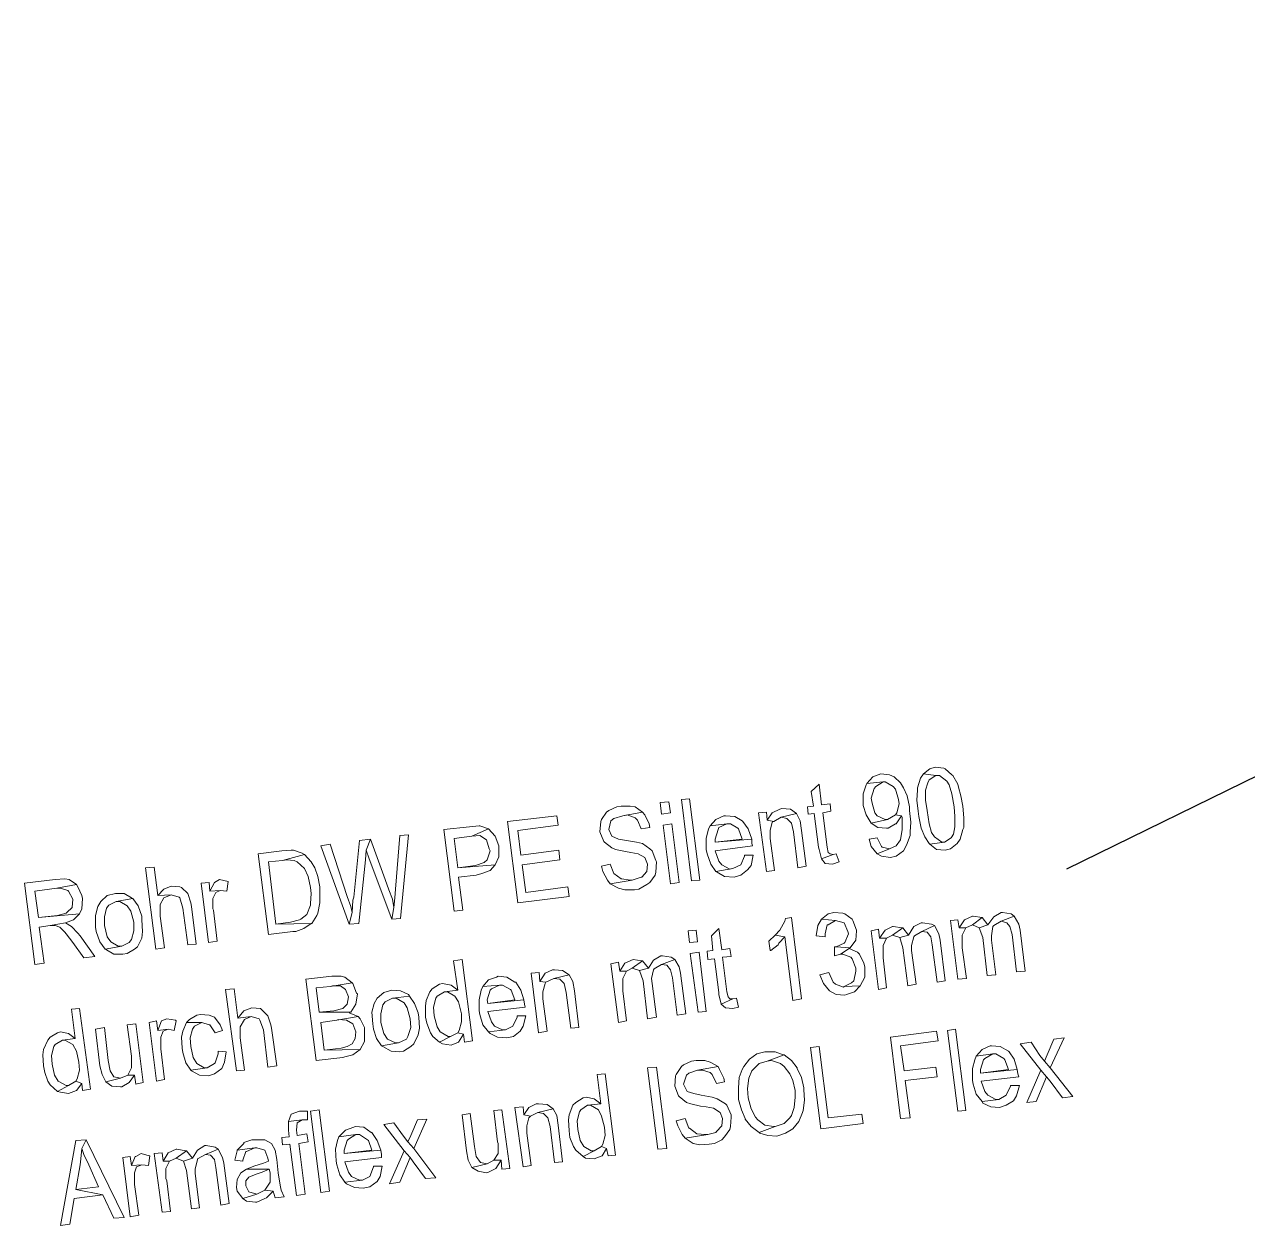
# Model space of a CAD drawing. Header units: metres. Extents: x 2713732.4 to 2713757.2, y 1226081.6 to 1226111.3.
# Drawn here: x 2713732.826 to 2713734.638, y 1226100.541 to 1226102.321 of the extents above; entities that cross this region are included whole.
import ezdxf

# ---------------------------------------------------------------- set-up
doc = ezdxf.new("R2010")
doc.units = ezdxf.units.M
doc.layers.add('einlagen_boden_erstes_og', color=7, linetype='Continuous', true_color=0x000000)

msp = doc.modelspace()

# ---------------------------------------------------------------- linework, layer by layer
at = {"layer": 'einlagen_boden_erstes_og', "color": 7, "linetype": 'Continuous', "lineweight": 25, "extrusion": (0.000477202, 0.001815, 0.999998)}
msp.add_line((2713736.9251, 1226102.3208, -0.1772), (2713734.3696, 1226101.0695, -0.1737), dxfattribs=at)
at = {"layer": 'einlagen_boden_erstes_og', "color": 7, "lineweight": 0}
for points in [[(2713734.175, 1226101.2202), (2713734.1674, 1226101.218), (2713734.1577, 1226101.2104), (2713734.1761, 1226101.2083), (2713734.1816, 1226101.2083), (2713734.1924, 1226101.1996), (2713734.1957, 1226101.1941), (2713734.2, 1226101.1811), (2713734.2033, 1226101.1616), (2713734.2044, 1226101.1474), (2713734.2044, 1226101.1322), (2713734.2022, 1226101.1214), (2713734.1989, 1226101.1159), (2713734.1892, 1226101.1094), (2713734.1674, 1226101.1062), (2713734.1772, 1226101.0986), (2713734.1902, 1226101.0975), (2713734.1978, 1226101.0996), (2713734.2076, 1226101.1072), (2713734.212, 1226101.1138), (2713734.2163, 1226101.1279), (2713734.2174, 1226101.1311), (2713734.2174, 1226101.1453), (2713734.2163, 1226101.1626), (2713734.2131, 1226101.1778), (2713734.2098, 1226101.1909), (2713734.2087, 1226101.1952), (2713734.2011, 1226101.2083), (2713734.2, 1226101.2093), (2713734.1902, 1226101.218), (2713734.1881, 1226101.2191)], [(2713734.0947, 1226101.2104), (2713734.0947, 1226101.2104), (2713734.0827, 1226101.2061), (2713734.074, 1226101.1963), (2713734.0979, 1226101.1985), (2713734.1012, 1226101.1985), (2713734.1131, 1226101.192), (2713734.1164, 1226101.1876), (2713734.1207, 1226101.1724), (2713734.1218, 1226101.1659), (2713734.1186, 1226101.1529), (2713734.1164, 1226101.1496), (2713734.1251, 1226101.1485), (2713734.1262, 1226101.1463), (2713734.1262, 1226101.1431), (2713734.1262, 1226101.1279), (2713734.124, 1226101.1127), (2713734.1175, 1226101.104), (2713734.1077, 1226101.0996), (2713734.0892, 1226101.092), (2713734.0957, 1226101.0888), (2713734.1088, 1226101.0866), (2713734.1175, 1226101.0888), (2713734.1283, 1226101.0964), (2713734.1327, 1226101.1051), (2713734.1381, 1226101.1192), (2713734.1381, 1226101.1246), (2713734.1392, 1226101.1387), (2713734.137, 1226101.1561), (2713734.137, 1226101.1616), (2713734.1338, 1226101.1778), (2713734.1283, 1226101.1898), (2713734.124, 1226101.1974), (2713734.1142, 1226101.2061), (2713734.1077, 1226101.2093)], [(2713734.1577, 1226101.2104), (2713734.1533, 1226101.2039), (2713734.149, 1226101.1898), (2713734.149, 1226101.1865), (2713734.1479, 1226101.1713), (2713734.1501, 1226101.155), (2713734.1511, 1226101.1474), (2713734.1544, 1226101.1301), (2713734.1598, 1226101.117), (2713734.1663, 1226101.1072), (2713734.1674, 1226101.1062), (2713734.1892, 1226101.1094), (2713734.1848, 1226101.1094), (2713734.174, 1226101.117), (2713734.1696, 1226101.1235), (2713734.1663, 1226101.1366), (2713734.1631, 1226101.1561), (2713734.1609, 1226101.1713), (2713734.1609, 1226101.1865), (2713734.1642, 1226101.1974), (2713734.1663, 1226101.2017), (2713734.1761, 1226101.2083)], [(2713734.0034, 1226101.1952), (2713733.9915, 1226101.1844), (2713733.9947, 1226101.1626), (2713733.986, 1226101.1616), (2713733.9871, 1226101.1507), (2713733.9958, 1226101.1518), (2713734.0023, 1226101.1018), (2713734.0034, 1226101.0986), (2713734.0067, 1226101.0844), (2713734.0241, 1226101.0909), (2713734.0197, 1226101.092), (2713734.0164, 1226101.0942), (2713734.0154, 1226101.1018), (2713734.0088, 1226101.1529), (2713734.0208, 1226101.155), (2713734.0197, 1226101.1659), (2713734.0067, 1226101.1648)], [(2713734.074, 1226101.1963), (2713734.0729, 1226101.1941), (2713734.0686, 1226101.1811), (2713734.0686, 1226101.1659), (2713734.0686, 1226101.1637), (2713734.0729, 1226101.1496), (2713734.0805, 1226101.1377), (2713734.1044, 1226101.1431), (2713734.1012, 1226101.1431), (2713734.0892, 1226101.1485), (2713734.086, 1226101.1529), (2713734.0816, 1226101.167), (2713734.0805, 1226101.1746), (2713734.0849, 1226101.1887), (2713734.0871, 1226101.192), (2713734.0979, 1226101.1985)], [(2713733.7807, 1226101.1692), (2713733.7677, 1226101.1681), (2713733.7699, 1226101.1507), (2713733.7829, 1226101.1529)], [(2713733.8144, 1226101.0518), (2713733.7992, 1226101.1724), (2713733.8111, 1226101.1735), (2713733.8264, 1226101.0529), (2713733.8144, 1226101.0518)], [(2713733.6145, 1226101.1485), (2713733.5418, 1226101.1398), (2713733.557, 1226101.0193), (2713733.633, 1226101.029), (2713733.6308, 1226101.0432), (2713733.5689, 1226101.0345), (2713733.5635, 1226101.0757), (2713733.6189, 1226101.0833), (2713733.6178, 1226101.0975), (2713733.5613, 1226101.0899), (2713733.557, 1226101.1268), (2713733.6167, 1226101.1344)], [(2713733.7101, 1226101.1626), (2713733.7036, 1226101.1616), (2713733.6917, 1226101.1561), (2713733.6884, 1226101.154), (2713733.6808, 1226101.1431), (2713733.6797, 1226101.1398), (2713733.6786, 1226101.1246), (2713733.6786, 1226101.1246), (2713733.6841, 1226101.1105), (2713733.6851, 1226101.1094), (2713733.696, 1226101.1007), (2713733.7014, 1226101.0986), (2713733.7166, 1226101.0953), (2713733.7242, 1226101.0942), (2713733.7351, 1226101.092), (2713733.7449, 1226101.0866), (2713733.7492, 1226101.0768), (2713733.7481, 1226101.066), (2713733.7405, 1226101.0573), (2713733.7395, 1226101.0573), (2713733.7264, 1226101.0529), (2713733.6938, 1226101.0475), (2713733.7058, 1226101.041), (2713733.7156, 1226101.0388), (2713733.7297, 1226101.0388), (2713733.7362, 1226101.0399), (2713733.7481, 1226101.0464), (2713733.7525, 1226101.0497), (2713733.7601, 1226101.0605), (2713733.7612, 1226101.0649), (2713733.7623, 1226101.0801), (2713733.7612, 1226101.0823), (2713733.7558, 1226101.0964), (2713733.7525, 1226101.0996), (2713733.7416, 1226101.1072), (2713733.7329, 1226101.1094), (2713733.7177, 1226101.1116), (2713733.7058, 1226101.1138), (2713733.696, 1226101.1181), (2713733.6917, 1226101.1279), (2713733.6917, 1226101.1279), (2713733.6949, 1226101.1409), (2713733.6993, 1226101.1442), (2713733.7123, 1226101.1485), (2713733.7416, 1226101.154), (2713733.7308, 1226101.1616), (2713733.7232, 1226101.1626)], [(2713733.7416, 1226101.154), (2713733.7123, 1226101.1485), (2713733.7188, 1226101.1496), (2713733.7308, 1226101.1453), (2713733.734, 1226101.142), (2713733.7395, 1226101.129), (2713733.7525, 1226101.1311), (2713733.7514, 1226101.1366), (2713733.7449, 1226101.1496)], [(2713733.8644, 1226101.1485), (2713733.8622, 1226101.1485), (2713733.8503, 1226101.1431), (2713733.8416, 1226101.1333), (2713733.8665, 1226101.1366), (2713733.872, 1226101.1366), (2713733.8828, 1226101.1301), (2713733.8839, 1226101.129), (2713733.8894, 1226101.1138), (2713733.8492, 1226101.1094), (2713733.9035, 1226101.1138), (2713733.898, 1226101.129), (2713733.8904, 1226101.1398), (2713733.8894, 1226101.1409), (2713733.8785, 1226101.1474)], [(2713733.9252, 1226101.154), (2713733.9133, 1226101.1529), (2713733.9252, 1226101.066), (2713733.9372, 1226101.0671), (2713733.9306, 1226101.1148), (2713733.9306, 1226101.1268), (2713733.9339, 1226101.1387), (2713733.9361, 1226101.1398), (2713733.9263, 1226101.142)], [(2713733.948, 1226101.1594), (2713733.9448, 1226101.1583), (2713733.9339, 1226101.1529), (2713733.9263, 1226101.142), (2713733.9361, 1226101.1398), (2713733.9469, 1226101.1463), (2713733.9697, 1226101.1518), (2713733.961, 1226101.1583)], [(2713733.9697, 1226101.1518), (2713733.9469, 1226101.1463), (2713733.9556, 1226101.1442), (2713733.9621, 1226101.1377), (2713733.9654, 1226101.1246), (2713733.9719, 1226101.0714), (2713733.9839, 1226101.0736), (2713733.9773, 1226101.1268), (2713733.9752, 1226101.1409)], [(2713734.1164, 1226101.1496), (2713734.1044, 1226101.1431), (2713734.0805, 1226101.1377), (2713734.0903, 1226101.1311), (2713734.1033, 1226101.1301), (2713734.1055, 1226101.1301), (2713734.1164, 1226101.1366), (2713734.1175, 1226101.1366), (2713734.1251, 1226101.1485)], [(2713733.4853, 1226101.1322), (2713733.4473, 1226101.1279), (2713733.4625, 1226101.0073), (2713733.4755, 1226101.0084), (2713733.469, 1226101.0573), (2713733.4951, 1226101.0605), (2713733.5037, 1226101.0627), (2713733.5157, 1226101.0671), (2713733.5233, 1226101.0757), (2713733.4679, 1226101.0714), (2713733.4625, 1226101.1148), (2713733.4885, 1226101.1181), (2713733.5135, 1226101.129), (2713733.5135, 1226101.129), (2713733.5005, 1226101.1333), (2713733.4994, 1226101.1333)], [(2713733.7851, 1226101.1366), (2713733.772, 1226101.1344), (2713733.7829, 1226101.0475), (2713733.7959, 1226101.0497)], [(2713733.8416, 1226101.1333), (2713733.8394, 1226101.129), (2713733.8361, 1226101.1148), (2713733.8361, 1226101.0986), (2713733.8372, 1226101.092), (2713733.8426, 1226101.0768), (2713733.8503, 1226101.066), (2713733.8752, 1226101.0703), (2713733.8709, 1226101.0692), (2713733.8589, 1226101.0757), (2713733.8546, 1226101.0812), (2713733.8492, 1226101.0964), (2713733.9046, 1226101.104), (2713733.9035, 1226101.1072), (2713733.9035, 1226101.1138), (2713733.8492, 1226101.1094), (2713733.8492, 1226101.1138), (2713733.8535, 1226101.1279), (2713733.8546, 1226101.1311), (2713733.8665, 1226101.1366)], [(2713733.3386, 1226101.1138), (2713733.3223, 1226101.1116), (2713733.3137, 1226101.0279), (2713733.3126, 1226101.0236), (2713733.3115, 1226101.0051), (2713733.3071, 1226100.9878), (2713733.3213, 1226100.9888), (2713733.331, 1226101.0833), (2713733.3321, 1226101.0975)], [(2713733.3386, 1226101.1138), (2713733.3321, 1226101.0975), (2713733.3365, 1226101.0844), (2713733.3701, 1226100.9954), (2713733.3734, 1226101.0127), (2713733.3712, 1226101.0247), (2713733.3658, 1226101.0388), (2713733.3604, 1226101.054)], [(2713733.3951, 1226101.1203), (2713733.3821, 1226101.1192), (2713733.3756, 1226101.0399), (2713733.3745, 1226101.0269), (2713733.3734, 1226101.0127), (2713733.3701, 1226100.9954), (2713733.3832, 1226100.9964)], [(2713733.5135, 1226101.129), (2713733.4885, 1226101.1181), (2713733.5005, 1226101.1192), (2713733.5103, 1226101.1127), (2713733.5146, 1226101.0996), (2713733.5157, 1226101.0964), (2713733.5113, 1226101.0833), (2713733.507, 1226101.079), (2713733.494, 1226101.0747), (2713733.4679, 1226101.0714), (2713733.5233, 1226101.0757), (2713733.5287, 1226101.0877), (2713733.5287, 1226101.1029), (2713733.5287, 1226101.104), (2713733.5233, 1226101.1181), (2713733.5233, 1226101.1181)], [(2713734.0892, 1226101.1159), (2713734.0773, 1226101.1138), (2713734.0805, 1226101.1029), (2713734.0892, 1226101.092), (2713734.1077, 1226101.0996), (2713734.0968, 1226101.1018), (2713734.0957, 1226101.1029)], [(2713733.2072, 1226101.0964), (2713733.1724, 1226101.092), (2713733.1876, 1226100.9725), (2713733.2235, 1226100.9769), (2713733.2278, 1226100.9769), (2713733.2398, 1226100.9812), (2713733.2398, 1226100.9812), (2713733.2507, 1226100.9888), (2713733.2517, 1226100.9888), (2713733.1985, 1226100.9878), (2713733.1876, 1226101.0801), (2713733.2083, 1226101.0823), (2713733.2409, 1226101.0909), (2713733.2376, 1226101.0931), (2713733.2246, 1226101.0975), (2713733.2213, 1226101.0975)], [(2713733.2789, 1226101.1062), (2713733.2648, 1226101.104), (2713733.3071, 1226100.9878), (2713733.3115, 1226101.0051), (2713733.3093, 1226101.0138), (2713733.3039, 1226101.029)], [(2713733.2409, 1226101.0909), (2713733.2083, 1226101.0823), (2713733.2148, 1226101.0833), (2713733.2257, 1226101.0823), (2713733.23, 1226101.0801), (2713733.2409, 1226101.0703), (2713733.2463, 1226101.0584), (2713733.2496, 1226101.0421), (2713733.2507, 1226101.0334), (2713733.2496, 1226101.0182), (2713733.2496, 1226101.016), (2713733.2441, 1226101.0019), (2713733.2354, 1226100.9954), (2713733.2333, 1226100.9943), (2713733.2202, 1226100.991), (2713733.1985, 1226100.9878), (2713733.2517, 1226100.9888), (2713733.2593, 1226101.0008), (2713733.2604, 1226101.0041), (2713733.2637, 1226101.0193), (2713733.2637, 1226101.0279), (2713733.2637, 1226101.0432), (2713733.2604, 1226101.0584), (2713733.2561, 1226101.0714), (2713733.2507, 1226101.0801)], [(2713733.6938, 1226101.0768), (2713733.6808, 1226101.0736), (2713733.683, 1226101.066), (2713733.6895, 1226101.0529), (2713733.6938, 1226101.0475), (2713733.7264, 1226101.0529), (2713733.7232, 1226101.0529), (2713733.7112, 1226101.0551), (2713733.7101, 1226101.0551), (2713733.6993, 1226101.0627), (2713733.6993, 1226101.0627)], [(2713733.8926, 1226101.0899), (2713733.8926, 1226101.0888), (2713733.8872, 1226101.0757), (2713733.8752, 1226101.0703), (2713733.8503, 1226101.066), (2713733.8524, 1226101.0649), (2713733.8633, 1226101.0584), (2713733.8774, 1226101.0573), (2713733.8872, 1226101.0605), (2713733.897, 1226101.0681), (2713733.9024, 1226101.0747), (2713733.9057, 1226101.0899)], [(2713734.0284, 1226101.092), (2713734.0241, 1226101.0909), (2713734.0067, 1226101.0844), (2713734.0121, 1226101.0779), (2713734.023, 1226101.0768), (2713734.0327, 1226101.0801)], [(2713733.0182, 1226101.0725), (2713733.0052, 1226101.0714), (2713733.0204, 1226100.9508), (2713733.0334, 1226100.953), (2713733.0269, 1226100.9997), (2713733.0269, 1226101.0019), (2713733.0269, 1226101.0171), (2713733.0323, 1226101.0269), (2713733.0432, 1226101.0312), (2713733.0236, 1226101.0301)], [(2713732.8716, 1226101.054), (2713732.8259, 1226101.0486), (2713732.8411, 1226100.928), (2713732.8553, 1226100.9302), (2713732.8477, 1226100.9834), (2713732.864, 1226100.9856), (2713732.8868, 1226100.9899), (2713732.8987, 1226100.9943), (2713732.9074, 1226101.003), (2713732.8466, 1226100.9975), (2713732.8411, 1226101.0366), (2713732.8737, 1226101.041), (2713732.9031, 1226101.0464), (2713732.8922, 1226101.054), (2713732.8857, 1226101.0551)], [(2713732.9031, 1226101.0464), (2713732.8737, 1226101.041), (2713732.8792, 1226101.041), (2713732.89, 1226101.0377), (2713732.8911, 1226101.0366), (2713732.8976, 1226101.0247), (2713732.8965, 1226101.0127), (2713732.8889, 1226101.0051), (2713732.8878, 1226101.0041), (2713732.8748, 1226101.0008), (2713732.8466, 1226100.9975), (2713732.9074, 1226101.003), (2713732.9107, 1226101.0106), (2713732.9117, 1226101.0258), (2713732.9107, 1226101.0301), (2713732.9052, 1226101.0432)], [(2713733.0432, 1226101.0442), (2713733.0323, 1226101.0399), (2713733.0236, 1226101.0301), (2713733.0432, 1226101.0312), (2713733.0551, 1226101.0279), (2713733.0562, 1226101.0269), (2713733.0606, 1226101.0117), (2713733.0682, 1226100.9573), (2713733.0801, 1226100.9584), (2713733.0736, 1226101.0138), (2713733.0725, 1226101.0193), (2713733.0682, 1226101.0334), (2713733.0584, 1226101.0421), (2713733.0562, 1226101.0432)], [(2713733.0997, 1226101.0497), (2713733.0877, 1226101.0486), (2713733.0986, 1226100.9606), (2713733.1116, 1226100.9628), (2713733.1062, 1226101.0084), (2713733.1051, 1226101.0106), (2713733.1051, 1226101.0258), (2713733.1094, 1226101.0345), (2713733.116, 1226101.0377), (2713733.1008, 1226101.0366)], [(2713733.1149, 1226101.054), (2713733.1073, 1226101.0497), (2713733.1073, 1226101.0497), (2713733.1008, 1226101.0366), (2713733.116, 1226101.0377), (2713733.1257, 1226101.0366), (2713733.1279, 1226101.0508), (2713733.1279, 1226101.0508)], [(2713732.9606, 1226101.0334), (2713732.9487, 1226101.0301), (2713732.9389, 1226101.0214), (2713732.9346, 1226101.0138), (2713732.9313, 1226101.0008), (2713732.9313, 1226100.9834), (2713732.9324, 1226100.9769), (2713732.9378, 1226100.9617), (2713732.9454, 1226100.9508), (2713732.9704, 1226100.9552), (2713732.965, 1226100.9552), (2713732.9541, 1226100.9617), (2713732.9487, 1226100.9693), (2713732.9443, 1226100.9856), (2713732.9443, 1226100.9986), (2713732.9476, 1226101.0117), (2713732.9509, 1226101.016), (2713732.9617, 1226101.0214), (2713732.9867, 1226101.0258), (2713732.9845, 1226101.0269), (2713732.9737, 1226101.0334)], [(2713732.9867, 1226101.0258), (2713732.9617, 1226101.0214), (2713732.9671, 1226101.0214), (2713732.978, 1226101.0149), (2713732.9834, 1226101.0073), (2713732.9878, 1226100.991), (2713732.9878, 1226100.978), (2713732.9845, 1226100.9649), (2713732.9813, 1226100.9606), (2713732.9704, 1226100.9552), (2713732.9454, 1226100.9508), (2713732.9476, 1226100.9497), (2713732.9585, 1226100.9432), (2713732.9715, 1226100.9432), (2713732.978, 1226100.9443), (2713732.9889, 1226100.9508), (2713732.9932, 1226100.9541), (2713732.9997, 1226100.9671), (2713733.0008, 1226100.9769), (2713732.9997, 1226100.9943), (2713732.9997, 1226100.9997), (2713732.9943, 1226101.0149)], [(2713734.0251, 1226101.0051), (2713734.0164, 1226101.003), (2713734.0067, 1226100.9954), (2713734.0273, 1226100.9932), (2713734.0273, 1226100.9932), (2713734.0403, 1226100.9899), (2713734.0458, 1226100.9769), (2713734.0469, 1226100.9736), (2713734.0414, 1226100.9606), (2713734.0403, 1226100.9595), (2713734.0284, 1226100.9541), (2713734.049, 1226100.953), (2713734.0577, 1226100.9639), (2713734.0588, 1226100.978), (2713734.0588, 1226100.9791), (2713734.0534, 1226100.9932), (2713734.0523, 1226100.9954), (2713734.0414, 1226101.003), (2713734.0382, 1226101.0041)], [(2713734.275, 1226101.0051), (2713734.2728, 1226101.0051), (2713734.2619, 1226100.9986), (2713734.2532, 1226100.9867), (2713734.2402, 1226100.9823), (2713734.2402, 1226100.9823), (2713734.2456, 1226100.9682), (2713734.2522, 1226100.9117), (2713734.2652, 1226100.9128), (2713734.2587, 1226100.9639), (2713734.2587, 1226100.9704), (2713734.2608, 1226100.9845), (2713734.2619, 1226100.9856), (2713734.2728, 1226100.9921), (2713734.2924, 1226100.9997), (2713734.288, 1226101.003)], [(2713732.8868, 1226100.9899), (2713732.864, 1226100.9856), (2713732.8716, 1226100.9856), (2713732.8781, 1226100.9834), (2713732.8857, 1226100.9758), (2713732.8878, 1226100.9736), (2713732.8976, 1226100.9606), (2713732.9139, 1226100.9378), (2713732.9302, 1226100.94), (2713732.9085, 1226100.9704), (2713732.9052, 1226100.9747), (2713732.8955, 1226100.9845)], [(2713733.9621, 1226100.9975), (2713733.9534, 1226100.9964), (2713733.9524, 1226100.9921), (2713733.9448, 1226100.9791), (2713733.9382, 1226100.9715), (2713733.9524, 1226100.9693), (2713733.9643, 1226100.8748), (2713733.9773, 1226100.877)], [(2713734.0067, 1226100.9954), (2713734.0012, 1226100.9856), (2713733.9991, 1226100.9704), (2713734.0121, 1226100.9693), (2713734.0121, 1226100.9736), (2713734.0154, 1226100.9867), (2713734.0164, 1226100.9867), (2713734.0273, 1226100.9932)], [(2713734.1131, 1226100.9845), (2713734.112, 1226100.9845), (2713734.1012, 1226100.9791), (2713734.0925, 1226100.9671), (2713734.1033, 1226100.9671), (2713734.112, 1226100.9715), (2713734.1272, 1226100.9823), (2713734.1262, 1226100.9823)], [(2713734.1566, 1226100.9899), (2713734.1544, 1226100.9899), (2713734.1435, 1226100.9845), (2713734.1359, 1226100.9715), (2713734.1229, 1226100.9682), (2713734.1229, 1226100.9682), (2713734.1272, 1226100.953), (2713734.1348, 1226100.8965), (2713734.1468, 1226100.8987), (2713734.1403, 1226100.9487), (2713734.1403, 1226100.9563), (2713734.1435, 1226100.9693), (2713734.1446, 1226100.9704), (2713734.1555, 1226100.9769), (2713734.174, 1226100.9856), (2713734.1696, 1226100.9878)], [(2713734.174, 1226100.9856), (2713734.1555, 1226100.9769), (2713734.1631, 1226100.9758), (2713734.1685, 1226100.9693), (2713734.1707, 1226100.9573), (2713734.1783, 1226100.9019), (2713734.1902, 1226100.9041), (2713734.1826, 1226100.9639), (2713734.1805, 1226100.9736)], [(2713734.2087, 1226100.9943), (2713734.1978, 1226100.9932), (2713734.2087, 1226100.9063), (2713734.2217, 1226100.9074), (2713734.2152, 1226100.953), (2713734.2152, 1226100.9563), (2713734.2152, 1226100.9715), (2713734.2207, 1226100.9823), (2713734.2109, 1226100.9823)], [(2713734.2315, 1226100.9997), (2713734.2304, 1226100.9997), (2713734.2185, 1226100.9943), (2713734.2109, 1226100.9823), (2713734.2207, 1226100.9823), (2713734.2304, 1226100.9867), (2713734.2446, 1226100.9975), (2713734.2446, 1226100.9975)], [(2713734.2446, 1226100.9975), (2713734.2304, 1226100.9867), (2713734.2402, 1226100.9823), (2713734.2532, 1226100.9867)], [(2713734.2924, 1226100.9997), (2713734.2728, 1226100.9921), (2713734.2815, 1226100.9899), (2713734.2858, 1226100.9845), (2713734.2891, 1226100.9725), (2713734.2956, 1226100.9172), (2713734.3086, 1226100.9182), (2713734.301, 1226100.9791), (2713734.2989, 1226100.9878)], [(2713733.8209, 1226100.9791), (2713733.809, 1226100.978), (2713733.8111, 1226100.9606), (2713733.8231, 1226100.9617)], [(2713733.8546, 1226100.9812), (2713733.8437, 1226100.9704), (2713733.8459, 1226100.9487), (2713733.8372, 1226100.9476), (2713733.8383, 1226100.9356), (2713733.8481, 1226100.9367), (2713733.8546, 1226100.8867), (2713733.8546, 1226100.8835), (2713733.8579, 1226100.8694), (2713733.8752, 1226100.877), (2713733.8709, 1226100.877), (2713733.8687, 1226100.8802), (2713733.8665, 1226100.8878), (2713733.86, 1226100.9389), (2713733.8731, 1226100.94), (2713733.8709, 1226100.9519), (2713733.8589, 1226100.9497)], [(2713733.9382, 1226100.9715), (2713733.9285, 1226100.9628), (2713733.9306, 1226100.9487), (2713733.9317, 1226100.9487), (2713733.9426, 1226100.9573), (2713733.9437, 1226100.9595), (2713733.9524, 1226100.9693)], [(2713734.0914, 1226100.9802), (2713734.0805, 1226100.978), (2713734.0914, 1226100.8911), (2713734.1033, 1226100.8933), (2713734.0979, 1226100.9378), (2713734.0979, 1226100.9421), (2713734.0979, 1226100.9563), (2713734.1033, 1226100.9671), (2713734.0925, 1226100.9671)], [(2713734.1272, 1226100.9823), (2713734.112, 1226100.9715), (2713734.1229, 1226100.9682), (2713734.1359, 1226100.9715)], [(2713734.0262, 1226100.9541), (2713734.0262, 1226100.941), (2713734.0349, 1226100.9432), (2713734.0479, 1226100.9519), (2713734.049, 1226100.953), (2713734.0284, 1226100.9541)], [(2713734.0479, 1226100.9519), (2713734.0349, 1226100.9432), (2713734.0382, 1226100.9432), (2713734.0501, 1226100.9389), (2713734.0523, 1226100.9367), (2713734.0577, 1226100.9226), (2713734.0577, 1226100.9182), (2713734.0545, 1226100.9041), (2713734.0512, 1226100.9009), (2713734.0403, 1226100.8954), (2713734.0642, 1226100.8965), (2713734.0708, 1226100.9095), (2713734.0708, 1226100.9248), (2713734.0697, 1226100.9302), (2713734.0632, 1226100.9432), (2713734.0599, 1226100.9465)], [(2713733.4744, 1226100.9356), (2713733.4614, 1226100.9334), (2713733.4679, 1226100.89), (2713733.4483, 1226100.8878), (2713733.4527, 1226100.8878), (2713733.4636, 1226100.8813), (2713733.469, 1226100.8726), (2713733.4733, 1226100.8552), (2713733.4733, 1226100.8433), (2713733.4701, 1226100.8303), (2713733.4679, 1226100.827), (2713733.4766, 1226100.8248), (2713733.4777, 1226100.8129), (2713733.4896, 1226100.815)], [(2713733.7058, 1226100.9313), (2713733.6949, 1226100.9291), (2713733.7058, 1226100.8422), (2713733.7177, 1226100.8444), (2713733.7123, 1226100.8889), (2713733.7123, 1226100.8922), (2713733.7123, 1226100.9074), (2713733.7177, 1226100.9182), (2713733.708, 1226100.9182)], [(2713733.7275, 1226100.9356), (2713733.7275, 1226100.9356), (2713733.7156, 1226100.9302), (2713733.708, 1226100.9182), (2713733.7177, 1226100.9182), (2713733.7264, 1226100.9226), (2713733.7416, 1226100.9334), (2713733.7405, 1226100.9334)], [(2713733.7416, 1226100.9334), (2713733.7264, 1226100.9226), (2713733.7373, 1226100.9193), (2713733.7503, 1226100.9226)], [(2713733.771, 1226100.941), (2713733.7688, 1226100.941), (2713733.7579, 1226100.9345), (2713733.7503, 1226100.9226), (2713733.7373, 1226100.9193), (2713733.7373, 1226100.9193), (2713733.7427, 1226100.9041), (2713733.7492, 1226100.8476), (2713733.7623, 1226100.8498), (2713733.7558, 1226100.8998), (2713733.7547, 1226100.9074), (2713733.7579, 1226100.9204), (2713733.759, 1226100.9215), (2713733.7699, 1226100.928), (2713733.7894, 1226100.9356), (2713733.784, 1226100.9389)], [(2713733.7894, 1226100.9356), (2713733.7699, 1226100.928), (2713733.7775, 1226100.9269), (2713733.7829, 1226100.9204), (2713733.7862, 1226100.9085), (2713733.7927, 1226100.8531), (2713733.8057, 1226100.8552), (2713733.7981, 1226100.915), (2713733.7959, 1226100.9248)], [(2713733.8253, 1226100.9465), (2713733.8122, 1226100.9443), (2713733.8242, 1226100.8574), (2713733.8361, 1226100.8585)], [(2713733.5885, 1226100.9161), (2713733.5765, 1226100.915), (2713733.5874, 1226100.827), (2713733.6004, 1226100.8292), (2713733.5939, 1226100.877), (2713733.5939, 1226100.8878), (2713733.5972, 1226100.8998), (2713733.5982, 1226100.9019), (2713733.5896, 1226100.903)], [(2713733.6113, 1226100.9204), (2713733.608, 1226100.9204), (2713733.5972, 1226100.915), (2713733.5896, 1226100.903), (2713733.5982, 1226100.9019), (2713733.6102, 1226100.9074), (2713733.633, 1226100.9128), (2713733.6232, 1226100.9193)], [(2713733.633, 1226100.9128), (2713733.6102, 1226100.9074), (2713733.6189, 1226100.9063), (2713733.6254, 1226100.8998), (2713733.6287, 1226100.8867), (2713733.6352, 1226100.8335), (2713733.6471, 1226100.8346), (2713733.6406, 1226100.8889), (2713733.6384, 1226100.903)], [(2713734.0175, 1226100.9161), (2713734.0045, 1226100.9128), (2713734.0099, 1226100.8998), (2713734.0186, 1226100.8889), (2713734.0284, 1226100.8835), (2713734.0414, 1226100.8824), (2713734.0436, 1226100.8835), (2713734.0556, 1226100.8878), (2713734.0642, 1226100.8965), (2713734.0642, 1226100.8965), (2713734.0403, 1226100.8954), (2713734.0393, 1226100.8943), (2713734.0273, 1226100.8987), (2713734.0241, 1226100.9019)], [(2713733.2811, 1226100.9106), (2713733.243, 1226100.9063), (2713733.2583, 1226100.7857), (2713733.2974, 1226100.7901), (2713733.3006, 1226100.7911), (2713733.3126, 1226100.7944), (2713733.3234, 1226100.802), (2713733.2702, 1226100.8009), (2713733.2648, 1226100.8422), (2713733.2887, 1226100.8455), (2713733.3202, 1226100.8509), (2713733.3071, 1226100.8563), (2713733.3093, 1226100.8574), (2713733.2626, 1226100.8574), (2713733.2583, 1226100.8933), (2713733.2789, 1226100.8954), (2713733.3115, 1226100.9009), (2713733.3006, 1226100.9095), (2713733.2952, 1226100.9106)], [(2713733.3115, 1226100.9009), (2713733.2789, 1226100.8954), (2713733.2822, 1226100.8965), (2713733.2941, 1226100.8965), (2713733.3017, 1226100.8911), (2713733.306, 1226100.8802), (2713733.3039, 1226100.8694), (2713733.2974, 1226100.8628), (2713733.2843, 1226100.8596), (2713733.2626, 1226100.8574), (2713733.3093, 1226100.8574), (2713733.3169, 1226100.8694), (2713733.3169, 1226100.8694), (2713733.3191, 1226100.8846), (2713733.318, 1226100.8857), (2713733.3126, 1226100.8998)], [(2713733.4451, 1226100.8998), (2713733.4407, 1226100.8987), (2713733.4299, 1226100.8922), (2713733.4266, 1226100.8878), (2713733.4212, 1226100.8748), (2713733.4201, 1226100.8661), (2713733.4201, 1226100.8498), (2713733.4223, 1226100.8411), (2713733.4277, 1226100.827), (2713733.431, 1226100.8216), (2713733.4407, 1226100.8129), (2713733.457, 1226100.8216), (2713733.4538, 1226100.8216), (2713733.4418, 1226100.8281), (2713733.4375, 1226100.8357), (2713733.4331, 1226100.852), (2713733.4321, 1226100.865), (2713733.4353, 1226100.878), (2713733.4375, 1226100.8813), (2713733.4483, 1226100.8878), (2713733.4679, 1226100.89), (2713733.4581, 1226100.8976)], [(2713733.5048, 1226100.8954), (2713733.5027, 1226100.89), (2713733.4994, 1226100.8759), (2713733.4994, 1226100.8596), (2713733.5005, 1226100.8541), (2713733.5048, 1226100.8389), (2713733.5135, 1226100.8281), (2713733.5385, 1226100.8313), (2713733.5342, 1226100.8313), (2713733.5222, 1226100.8368), (2713733.5179, 1226100.8433), (2713733.5124, 1226100.8585), (2713733.5678, 1226100.865), (2713733.5667, 1226100.8694), (2713733.5657, 1226100.8759), (2713733.5124, 1226100.8704), (2713733.5113, 1226100.8759), (2713733.5157, 1226100.89), (2713733.5179, 1226100.8922), (2713733.5298, 1226100.8976)], [(2713733.5276, 1226100.9106), (2713733.5255, 1226100.9095), (2713733.5135, 1226100.9052), (2713733.5048, 1226100.8954), (2713733.5298, 1226100.8976), (2713733.5342, 1226100.8976), (2713733.5461, 1226100.8911), (2713733.5472, 1226100.89), (2713733.5526, 1226100.8759), (2713733.5124, 1226100.8704), (2713733.5657, 1226100.8759), (2713733.5613, 1226100.89), (2713733.5537, 1226100.9019), (2713733.5526, 1226100.9019), (2713733.5407, 1226100.9095)], [(2713733.1366, 1226100.8922), (2713733.1236, 1226100.8911), (2713733.1399, 1226100.7705), (2713733.1518, 1226100.7716), (2713733.1453, 1226100.8194), (2713733.1453, 1226100.8205), (2713733.1453, 1226100.8357), (2713733.1518, 1226100.8465), (2713733.1616, 1226100.8509), (2713733.142, 1226100.8487)], [(2713733.3701, 1226100.89), (2713733.3582, 1226100.8867), (2713733.3484, 1226100.878), (2713733.3441, 1226100.8704), (2713733.3408, 1226100.8574), (2713733.3419, 1226100.84), (2713733.343, 1226100.8324), (2713733.3473, 1226100.8183), (2713733.3549, 1226100.8074), (2713733.3799, 1226100.8118), (2713733.3756, 1226100.8118), (2713733.3636, 1226100.8172), (2713733.3582, 1226100.8259), (2713733.3538, 1226100.8422), (2713733.3538, 1226100.8552), (2713733.3571, 1226100.8683), (2713733.3604, 1226100.8726), (2713733.3712, 1226100.878), (2713733.3962, 1226100.8813), (2713733.3951, 1226100.8835), (2713733.3832, 1226100.8889)], [(2713733.3962, 1226100.8813), (2713733.3712, 1226100.878), (2713733.3767, 1226100.878), (2713733.3886, 1226100.8715), (2713733.3929, 1226100.8639), (2713733.3973, 1226100.8476), (2713733.3984, 1226100.8346), (2713733.394, 1226100.8216), (2713733.3919, 1226100.8172), (2713733.3799, 1226100.8118), (2713733.3549, 1226100.8074), (2713733.3571, 1226100.8064), (2713733.3691, 1226100.7998), (2713733.3821, 1226100.7988), (2713733.3875, 1226100.7998), (2713733.3984, 1226100.8064), (2713733.4027, 1226100.8107), (2713733.4092, 1226100.8237), (2713733.4114, 1226100.8335), (2713733.4103, 1226100.8498), (2713733.4092, 1226100.8563), (2713733.4038, 1226100.8704)], [(2713733.8807, 1226100.878), (2713733.8752, 1226100.877), (2713733.8579, 1226100.8694), (2713733.8644, 1226100.8639), (2713733.8752, 1226100.8628), (2713733.8839, 1226100.865)], [(2713732.9074, 1226100.8628), (2713732.8955, 1226100.8618), (2713732.9009, 1226100.8183), (2713732.8824, 1226100.8161), (2713732.8857, 1226100.8161), (2713732.8976, 1226100.8096), (2713732.9031, 1226100.7998), (2713732.9063, 1226100.7835), (2713732.9074, 1226100.7716), (2713732.9041, 1226100.7586), (2713732.902, 1226100.7553), (2713732.9107, 1226100.752), (2713732.9117, 1226100.7412), (2713732.9237, 1226100.7434)], [(2713733.1627, 1226100.8639), (2713733.1507, 1226100.8596), (2713733.142, 1226100.8487), (2713733.1616, 1226100.8509), (2713733.1735, 1226100.8476), (2713733.1746, 1226100.8455), (2713733.18, 1226100.8313), (2713733.1866, 1226100.7759), (2713733.1996, 1226100.7781), (2713733.192, 1226100.8335), (2713733.1909, 1226100.8389), (2713733.1866, 1226100.852), (2713733.1768, 1226100.8618), (2713733.1757, 1226100.8628)], [(2713732.991, 1226100.84), (2713732.978, 1226100.8389), (2713732.9845, 1226100.7922), (2713732.9845, 1226100.789), (2713732.9845, 1226100.7749), (2713732.9791, 1226100.764), (2713732.9889, 1226100.764), (2713732.991, 1226100.751), (2713733.0019, 1226100.7531)], [(2713733.0215, 1226100.8444), (2713733.0106, 1226100.8422), (2713733.0215, 1226100.7553), (2713733.0334, 1226100.7575), (2713733.028, 1226100.8031), (2713733.028, 1226100.8053), (2713733.028, 1226100.8205), (2713733.0312, 1226100.8292), (2713733.0388, 1226100.8324), (2713733.0236, 1226100.8303)], [(2713733.0367, 1226100.8476), (2713733.0291, 1226100.8444), (2713733.0291, 1226100.8444), (2713733.0236, 1226100.8303), (2713733.0388, 1226100.8324), (2713733.0475, 1226100.8303), (2713733.0508, 1226100.8444), (2713733.0497, 1226100.8455)], [(2713733.066, 1226100.8422), (2713733.0606, 1226100.8292), (2713733.0584, 1226100.8205), (2713733.0595, 1226100.8042), (2713733.0606, 1226100.7977), (2713733.0649, 1226100.7825), (2713733.0725, 1226100.7716), (2713733.0964, 1226100.7749), (2713733.0921, 1226100.7749), (2713733.0812, 1226100.7814), (2713733.0758, 1226100.7901), (2713733.0725, 1226100.8064), (2713733.0714, 1226100.8194), (2713733.0747, 1226100.8324), (2713733.0779, 1226100.8368), (2713733.0888, 1226100.8422)], [(2713733.0866, 1226100.8541), (2713733.0812, 1226100.8531), (2713733.0703, 1226100.8465), (2713733.066, 1226100.8422), (2713733.0888, 1226100.8422), (2713733.0997, 1226100.8389), (2713733.1008, 1226100.8389), (2713733.1084, 1226100.827), (2713733.1192, 1226100.8303), (2713733.116, 1226100.8389), (2713733.1073, 1226100.8498), (2713733.0997, 1226100.8531)], [(2713733.3202, 1226100.8509), (2713733.2887, 1226100.8455), (2713733.2908, 1226100.8465), (2713733.3028, 1226100.8455), (2713733.3126, 1226100.84), (2713733.3169, 1226100.8281), (2713733.3158, 1226100.8183), (2713733.3115, 1226100.8107), (2713733.3039, 1226100.8064), (2713733.2952, 1226100.8042), (2713733.2702, 1226100.8009), (2713733.3234, 1226100.802), (2713733.3299, 1226100.814), (2713733.3299, 1226100.815), (2713733.3299, 1226100.8303), (2713733.3299, 1226100.8346), (2713733.3234, 1226100.8476)], [(2713733.5559, 1226100.852), (2713733.5559, 1226100.8498), (2713733.5494, 1226100.8368), (2713733.5385, 1226100.8313), (2713733.5135, 1226100.8281), (2713733.5157, 1226100.8259), (2713733.5266, 1226100.8205), (2713733.5407, 1226100.8194), (2713733.5505, 1226100.8216), (2713733.5602, 1226100.8292), (2713733.5646, 1226100.8368), (2713733.5689, 1226100.852)], [(2713732.8792, 1226100.8281), (2713732.8748, 1226100.827), (2713732.864, 1226100.8205), (2713732.8607, 1226100.8161), (2713732.8542, 1226100.802), (2713732.8531, 1226100.7944), (2713732.8542, 1226100.7781), (2713732.8563, 1226100.7683), (2713732.8607, 1226100.7553), (2713732.864, 1226100.7499), (2713732.8748, 1226100.7401), (2713732.8911, 1226100.7488), (2713732.8878, 1226100.7488), (2713732.8759, 1226100.7553), (2713732.8705, 1226100.764), (2713732.8672, 1226100.7803), (2713732.8661, 1226100.7933), (2713732.8694, 1226100.8064), (2713732.8716, 1226100.8096), (2713732.8824, 1226100.8161), (2713732.9009, 1226100.8183), (2713732.8911, 1226100.8259)], [(2713732.9443, 1226100.8346), (2713732.9313, 1226100.8324), (2713732.9378, 1226100.7781), (2713732.9411, 1226100.7651), (2713732.9465, 1226100.7542), (2713732.9682, 1226100.7596), (2713732.9585, 1226100.7618), (2713732.953, 1226100.7705), (2713732.953, 1226100.7705), (2713732.9498, 1226100.7857)], [(2713733.4679, 1226100.827), (2713733.457, 1226100.8216), (2713733.4407, 1226100.8129), (2713733.4451, 1226100.8107), (2713733.4581, 1226100.8085), (2713733.469, 1226100.8129), (2713733.4766, 1226100.8248)], [(2713734.1772, 1226100.8292), (2713734.1088, 1226100.8205), (2713734.124, 1226100.6999), (2713734.1381, 1226100.701), (2713734.1305, 1226100.7564), (2713734.1783, 1226100.7618), (2713734.1761, 1226100.7759), (2713734.1294, 1226100.7705), (2713734.124, 1226100.8074), (2713734.1794, 1226100.815)], [(2713734.2087, 1226100.7108), (2713734.1935, 1226100.8303), (2713734.2055, 1226100.8324), (2713734.2207, 1226100.7119), (2713734.2087, 1226100.7108)], [(2713734.0034, 1226100.8064), (2713733.9904, 1226100.8053), (2713734.0056, 1226100.6847), (2713734.0686, 1226100.6923), (2713734.0664, 1226100.7064), (2713734.0164, 1226100.701)], [(2713734.2587, 1226100.8074), (2713734.2565, 1226100.8074), (2713734.2446, 1226100.802), (2713734.2359, 1226100.7922), (2713734.2608, 1226100.7955), (2713734.2652, 1226100.7955), (2713734.2771, 1226100.789), (2713734.2782, 1226100.7868), (2713734.2837, 1226100.7727), (2713734.2424, 1226100.7673), (2713734.2967, 1226100.7727), (2713734.2924, 1226100.7879), (2713734.2847, 1226100.7988), (2713734.2837, 1226100.7998), (2713734.2717, 1226100.8064)], [(2713734.3173, 1226100.8129), (2713734.301, 1226100.8107), (2713734.3315, 1226100.7716), (2713734.3401, 1226100.7618), (2713734.3456, 1226100.7553), (2713734.364, 1226100.7303), (2713734.3792, 1226100.7325), (2713734.3456, 1226100.7749), (2713734.3369, 1226100.7846), (2713734.3304, 1226100.7933)], [(2713734.3662, 1226100.8194), (2713734.351, 1226100.8172), (2713734.3412, 1226100.7944), (2713734.3369, 1226100.7846), (2713734.3456, 1226100.7749)], [(2713733.1127, 1226100.7998), (2713733.1127, 1226100.7955), (2713733.1084, 1226100.7825), (2713733.1073, 1226100.7814), (2713733.0964, 1226100.7749), (2713733.0725, 1226100.7716), (2713733.0736, 1226100.7705), (2713733.0855, 1226100.764), (2713733.0986, 1226100.7629), (2713733.1073, 1226100.7662), (2713733.1181, 1226100.7738), (2713733.1225, 1226100.7835), (2713733.1246, 1226100.7988)], [(2713733.8209, 1226100.7857), (2713733.8144, 1226100.7846), (2713733.8025, 1226100.7792), (2713733.7992, 1226100.777), (2713733.7916, 1226100.7651), (2713733.7905, 1226100.7629), (2713733.7894, 1226100.7477), (2713733.7894, 1226100.7477), (2713733.7949, 1226100.7336), (2713733.7959, 1226100.7325), (2713733.8068, 1226100.7238), (2713733.8133, 1226100.7216), (2713733.8274, 1226100.7184), (2713733.8361, 1226100.7173), (2713733.847, 1226100.7151), (2713733.8568, 1226100.7086), (2713733.86, 1226100.6999), (2713733.8589, 1226100.689), (2713733.8513, 1226100.6804), (2713733.8503, 1226100.6793), (2713733.8383, 1226100.676), (2713733.8046, 1226100.6706), (2713733.8166, 1226100.663), (2713733.8264, 1226100.6608), (2713733.8405, 1226100.6619), (2713733.8481, 1226100.663), (2713733.8589, 1226100.6684), (2713733.8633, 1226100.6727), (2713733.8709, 1226100.6836), (2713733.872, 1226100.688), (2713733.8731, 1226100.7021), (2713733.8731, 1226100.7053), (2713733.8665, 1226100.7195), (2713733.8644, 1226100.7216), (2713733.8524, 1226100.7292), (2713733.8448, 1226100.7314), (2713733.8285, 1226100.7347), (2713733.8177, 1226100.7368), (2713733.8079, 1226100.7401), (2713733.8025, 1226100.751), (2713733.8025, 1226100.751), (2713733.8068, 1226100.764), (2713733.8101, 1226100.7673), (2713733.8231, 1226100.7716), (2713733.8535, 1226100.777), (2713733.8416, 1226100.7835), (2713733.834, 1226100.7857)], [(2713733.9252, 1226100.7988), (2713733.923, 1226100.7988), (2713733.9111, 1226100.7955), (2713733.9002, 1226100.7879), (2713733.8915, 1226100.777), (2713733.8894, 1226100.7727), (2713733.885, 1226100.7607), (2713733.8839, 1226100.7455), (2713733.8839, 1226100.7292), (2713733.8839, 1226100.7281), (2713733.8883, 1226100.7129), (2713733.8937, 1226100.6999), (2713733.8937, 1226100.6988), (2713733.9024, 1226100.688), (2713733.9143, 1226100.6793), (2713733.9382, 1226100.688), (2713733.9361, 1226100.688), (2713733.923, 1226100.6901), (2713733.9122, 1226100.6977), (2713733.9089, 1226100.7021), (2713733.9024, 1226100.714), (2713733.898, 1226100.7303), (2713733.897, 1226100.7444), (2713733.8991, 1226100.7596), (2713733.9035, 1226100.7705), (2713733.9046, 1226100.7716), (2713733.9143, 1226100.7814), (2713733.9263, 1226100.7846), (2713733.9513, 1226100.7944), (2713733.9502, 1226100.7944), (2713733.9382, 1226100.7988)], [(2713733.9513, 1226100.7944), (2713733.9263, 1226100.7846), (2713733.9328, 1226100.7857), (2713733.9458, 1226100.7814), (2713733.9513, 1226100.777), (2713733.96, 1226100.7662), (2713733.9643, 1226100.7564), (2713733.9676, 1226100.7412), (2713733.9676, 1226100.7314), (2713733.9665, 1226100.7162), (2713733.9621, 1226100.7042), (2713733.96, 1226100.701), (2713733.9513, 1226100.6923), (2713733.9382, 1226100.688), (2713733.9143, 1226100.6793), (2713733.9154, 1226100.6782), (2713733.9274, 1226100.6749), (2713733.9404, 1226100.6738), (2713733.9404, 1226100.6738), (2713733.9534, 1226100.6782), (2713733.9643, 1226100.6847), (2713733.9643, 1226100.6847), (2713733.973, 1226100.6956), (2713733.9784, 1226100.7086), (2713733.9795, 1226100.7119), (2713733.9817, 1226100.7271), (2713733.9806, 1226100.7423), (2713733.9806, 1226100.7455), (2713733.9773, 1226100.7607), (2713733.9708, 1226100.7738), (2713733.9708, 1226100.7749), (2713733.9621, 1226100.7857)], [(2713734.2359, 1226100.7922), (2713734.2337, 1226100.7868), (2713734.2304, 1226100.7738), (2713734.2304, 1226100.7564), (2713734.2315, 1226100.751), (2713734.2359, 1226100.7358), (2713734.2446, 1226100.7249), (2713734.2695, 1226100.7281), (2713734.2652, 1226100.7281), (2713734.2532, 1226100.7347), (2713734.2489, 1226100.7401), (2713734.2435, 1226100.7553), (2713734.2989, 1226100.7618), (2713734.2978, 1226100.7662), (2713734.2967, 1226100.7727), (2713734.2424, 1226100.7673), (2713734.2424, 1226100.7727), (2713734.2467, 1226100.7868), (2713734.2489, 1226100.789), (2713734.2608, 1226100.7955)], [(2713733.7644, 1226100.6543), (2713733.7492, 1226100.7749), (2713733.7623, 1226100.7759), (2713733.7775, 1226100.6554), (2713733.7644, 1226100.6543)], [(2713733.8535, 1226100.777), (2713733.8231, 1226100.7716), (2713733.8307, 1226100.7716), (2713733.8416, 1226100.7683), (2713733.8448, 1226100.7651), (2713733.8513, 1226100.752), (2713733.8633, 1226100.7542), (2713733.8622, 1226100.7596), (2713733.8557, 1226100.7727)], [(2713734.3315, 1226100.7716), (2713734.3108, 1226100.7238), (2713734.3249, 1226100.7249), (2713734.3401, 1226100.7618)], [(2713732.902, 1226100.7553), (2713732.8911, 1226100.7488), (2713732.8748, 1226100.7401), (2713732.8792, 1226100.739), (2713732.8911, 1226100.7368), (2713732.9031, 1226100.7412), (2713732.9107, 1226100.752)], [(2713732.9791, 1226100.764), (2713732.9682, 1226100.7596), (2713732.9465, 1226100.7542), (2713732.9552, 1226100.7477), (2713732.9682, 1226100.7466), (2713732.9704, 1226100.7466), (2713732.9813, 1226100.7531), (2713732.9889, 1226100.764)], [(2713733.6862, 1226100.7662), (2713733.6743, 1226100.7651), (2713733.6797, 1226100.7216), (2713733.6602, 1226100.7195), (2713733.6645, 1226100.7195), (2713733.6765, 1226100.7129), (2713733.6808, 1226100.7032), (2713733.6851, 1226100.6869), (2713733.6862, 1226100.6749), (2713733.683, 1226100.6619), (2713733.6808, 1226100.6586), (2713733.6884, 1226100.6554), (2713733.6906, 1226100.6445), (2713733.7014, 1226100.6456)], [(2713733.658, 1226100.7314), (2713733.6536, 1226100.7303), (2713733.6428, 1226100.7238), (2713733.6384, 1226100.7195), (2713733.633, 1226100.7053), (2713733.6319, 1226100.6977), (2713733.633, 1226100.6814), (2713733.6341, 1226100.6717), (2713733.6395, 1226100.6586), (2713733.6428, 1226100.6532), (2713733.6536, 1226100.6434), (2713733.6699, 1226100.6521), (2713733.6656, 1226100.6521), (2713733.6547, 1226100.6586), (2713733.6493, 1226100.6673), (2713733.646, 1226100.6836), (2713733.645, 1226100.6966), (2713733.6482, 1226100.7097), (2713733.6504, 1226100.7129), (2713733.6602, 1226100.7195), (2713733.6797, 1226100.7216), (2713733.6699, 1226100.7292)], [(2713734.2869, 1226100.7488), (2713734.2869, 1226100.7477), (2713734.2804, 1226100.7347), (2713734.2695, 1226100.7281), (2713734.2446, 1226100.7249), (2713734.2456, 1226100.7227), (2713734.2576, 1226100.7173), (2713734.2706, 1226100.7162), (2713734.2804, 1226100.7195), (2713734.2913, 1226100.726), (2713734.2956, 1226100.7336), (2713734.3, 1226100.7488)], [(2713733.2648, 1226100.5902), (2713733.2496, 1226100.7108), (2713733.2626, 1226100.7129), (2713733.2778, 1226100.5924), (2713733.2648, 1226100.5902)], [(2713733.5331, 1226100.7129), (2713733.5211, 1226100.7119), (2713733.5266, 1226100.6651), (2713733.5276, 1226100.663), (2713733.5276, 1226100.6478), (2713733.5211, 1226100.638), (2713733.532, 1226100.638), (2713733.5331, 1226100.625), (2713733.545, 1226100.626)], [(2713733.5646, 1226100.7173), (2713733.5526, 1226100.7162), (2713733.5646, 1226100.6282), (2713733.5765, 1226100.6304), (2713733.57, 1226100.6782), (2713733.57, 1226100.689), (2713733.5733, 1226100.701), (2713733.5754, 1226100.7032), (2713733.5657, 1226100.7053)], [(2713733.5874, 1226100.7216), (2713733.5841, 1226100.7216), (2713733.5733, 1226100.7162), (2713733.5657, 1226100.7053), (2713733.5754, 1226100.7032), (2713733.5863, 1226100.7086), (2713733.6091, 1226100.714), (2713733.6004, 1226100.7205)], [(2713733.6091, 1226100.714), (2713733.5863, 1226100.7086), (2713733.595, 1226100.7075), (2713733.6015, 1226100.701), (2713733.6048, 1226100.688), (2713733.6113, 1226100.6347), (2713733.6232, 1226100.6358), (2713733.6167, 1226100.6901), (2713733.6145, 1226100.7042)], [(2713733.217, 1226100.6956), (2713733.217, 1226100.6825), (2713733.2181, 1226100.6727), (2713733.2072, 1226100.6717), (2713733.2083, 1226100.6608), (2713733.2192, 1226100.6619), (2713733.2289, 1226100.5858), (2713733.242, 1226100.588), (2713733.2322, 1226100.663), (2713733.2463, 1226100.6651), (2713733.2441, 1226100.6771), (2713733.23, 1226100.6749), (2713733.2289, 1226100.6825), (2713733.23, 1226100.6934), (2713733.2376, 1226100.6977)], [(2713733.2344, 1226100.7108), (2713733.2333, 1226100.7108), (2713733.2213, 1226100.7064), (2713733.217, 1226100.6956), (2713733.2376, 1226100.6977), (2713733.2452, 1226100.6977), (2713733.2452, 1226100.7108)], [(2713733.4223, 1226100.6988), (2713733.4082, 1226100.6977), (2713733.3984, 1226100.6749), (2713733.394, 1226100.6651), (2713733.4027, 1226100.6554)], [(2713733.4864, 1226100.7075), (2713733.4744, 1226100.7053), (2713733.4809, 1226100.6521), (2713733.4831, 1226100.638), (2713733.4885, 1226100.6271), (2713733.5113, 1226100.6326), (2713733.5016, 1226100.6347), (2713733.4951, 1226100.6434), (2713733.4951, 1226100.6434), (2713733.4929, 1226100.6586)], [(2713733.8046, 1226100.6999), (2713733.7916, 1226100.6966), (2713733.7938, 1226100.689), (2713733.8003, 1226100.676), (2713733.8046, 1226100.6706), (2713733.8383, 1226100.676), (2713733.835, 1226100.676), (2713733.822, 1226100.6771), (2713733.822, 1226100.6771), (2713733.8111, 1226100.6858), (2713733.8101, 1226100.6858)], [(2713733.3158, 1226100.688), (2713733.3137, 1226100.6869), (2713733.3017, 1226100.6825), (2713733.2919, 1226100.6727), (2713733.3169, 1226100.676), (2713733.3223, 1226100.676), (2713733.3343, 1226100.6684), (2713733.3354, 1226100.6673), (2713733.3408, 1226100.6532), (2713733.2995, 1226100.6478), (2713733.3538, 1226100.6532), (2713733.3484, 1226100.6673), (2713733.3408, 1226100.6793), (2713733.3397, 1226100.6793), (2713733.3289, 1226100.6869)], [(2713733.3734, 1226100.6934), (2713733.3582, 1226100.6912), (2713733.3886, 1226100.6521), (2713733.3973, 1226100.6423), (2713733.4016, 1226100.6358), (2713733.4201, 1226100.6108), (2713733.4353, 1226100.6119), (2713733.4027, 1226100.6554), (2713733.394, 1226100.6651), (2713733.3875, 1226100.6738)], [(2713732.9172, 1226100.6684), (2713732.902, 1226100.6673), (2713732.8792, 1226100.5413), (2713732.8933, 1226100.5435), (2713732.8998, 1226100.5815), (2713732.9422, 1226100.5869), (2713732.902, 1226100.5945), (2713732.9085, 1226100.6315), (2713732.9096, 1226100.6402), (2713732.9107, 1226100.6554)], [(2713732.9172, 1226100.6684), (2713732.9107, 1226100.6554), (2713732.9139, 1226100.6467), (2713732.9215, 1226100.6315), (2713732.9356, 1226100.5989), (2713732.902, 1226100.5945), (2713732.9422, 1226100.5869), (2713732.9585, 1226100.5522), (2713732.9737, 1226100.5533)], [(2713733.0953, 1226100.6597), (2713733.0931, 1226100.6597), (2713733.0823, 1226100.6532), (2713733.0747, 1226100.6412), (2713733.0616, 1226100.6369), (2713733.0616, 1226100.6369), (2713733.066, 1226100.6228), (2713733.0736, 1226100.5663), (2713733.0855, 1226100.5674), (2713733.079, 1226100.6184), (2713733.079, 1226100.625), (2713733.0823, 1226100.6391), (2713733.0823, 1226100.6402), (2713733.0942, 1226100.6467), (2713733.1127, 1226100.6543), (2713733.1084, 1226100.6575)], [(2713733.167, 1226100.6684), (2713733.1627, 1226100.6684), (2713733.1507, 1226100.6641), (2713733.1507, 1226100.663), (2713733.1409, 1226100.6532), (2713733.167, 1226100.6565), (2713733.1703, 1226100.6565), (2713733.1822, 1226100.6532), (2713733.1866, 1226100.6412), (2713733.1876, 1226100.6369), (2713733.18, 1226100.6336), (2713733.1659, 1226100.6293), (2713733.1551, 1226100.625), (2713733.1887, 1226100.625), (2713733.1898, 1226100.6195), (2713733.1898, 1226100.6054), (2713733.1822, 1226100.5935), (2713733.1822, 1226100.5935), (2713733.1942, 1226100.5924), (2713733.1974, 1226100.5826), (2713733.2105, 1226100.5837), (2713733.2061, 1226100.5935), (2713733.205, 1226100.6011), (2713733.2018, 1226100.6195), (2713733.1996, 1226100.6391), (2713733.1974, 1226100.6532), (2713733.192, 1226100.663), (2713733.1822, 1226100.6684), (2713733.18, 1226100.6684)], [(2713733.2919, 1226100.6727), (2713733.2898, 1226100.6673), (2713733.2865, 1226100.6543), (2713733.2876, 1226100.6369), (2713733.2887, 1226100.6315), (2713733.293, 1226100.6163), (2713733.3006, 1226100.6054), (2713733.3267, 1226100.6087), (2713733.3223, 1226100.6087), (2713733.3104, 1226100.6141), (2713733.306, 1226100.6206), (2713733.3006, 1226100.6358), (2713733.3549, 1226100.6423), (2713733.3549, 1226100.6467), (2713733.3538, 1226100.6532), (2713733.2995, 1226100.6478), (2713733.2995, 1226100.6532), (2713733.3039, 1226100.6673), (2713733.306, 1226100.6695), (2713733.3169, 1226100.676)], [(2713733.6808, 1226100.6586), (2713733.6699, 1226100.6521), (2713733.6536, 1226100.6434), (2713733.6569, 1226100.6412), (2713733.6699, 1226100.6402), (2713733.6819, 1226100.6445), (2713733.6884, 1226100.6554)], [(2713732.9824, 1226100.6434), (2713732.9715, 1226100.6423), (2713732.9824, 1226100.5543), (2713732.9954, 1226100.5565), (2713732.9889, 1226100.6021), (2713732.9889, 1226100.6043), (2713732.9889, 1226100.6195), (2713732.9921, 1226100.6282), (2713732.9997, 1226100.6315), (2713732.9845, 1226100.6304)], [(2713732.9986, 1226100.6478), (2713732.991, 1226100.6434), (2713732.99, 1226100.6434), (2713732.9845, 1226100.6304), (2713732.9997, 1226100.6315), (2713733.0095, 1226100.6304), (2713733.0117, 1226100.6445), (2713733.0106, 1226100.6445)], [(2713733.0301, 1226100.6489), (2713733.0182, 1226100.6478), (2713733.0301, 1226100.5609), (2713733.0421, 1226100.562), (2713733.0367, 1226100.6076), (2713733.0356, 1226100.6108), (2713733.0356, 1226100.626), (2713733.041, 1226100.6369), (2713733.0312, 1226100.6369)], [(2713733.0519, 1226100.6543), (2713733.0508, 1226100.6543), (2713733.0388, 1226100.6489), (2713733.0312, 1226100.6369), (2713733.041, 1226100.6369), (2713733.0508, 1226100.6412), (2713733.066, 1226100.6521), (2713733.0649, 1226100.6521)], [(2713733.066, 1226100.6521), (2713733.0508, 1226100.6412), (2713733.0616, 1226100.6369), (2713733.0747, 1226100.6412)], [(2713733.1127, 1226100.6543), (2713733.0942, 1226100.6467), (2713733.1018, 1226100.6456), (2713733.1073, 1226100.6391), (2713733.1094, 1226100.6271), (2713733.117, 1226100.5717), (2713733.129, 1226100.5739), (2713733.1214, 1226100.6336), (2713733.1192, 1226100.6423)], [(2713733.1409, 1226100.6532), (2713733.1409, 1226100.6521), (2713733.1377, 1226100.638), (2713733.1496, 1226100.6369), (2713733.1496, 1226100.638), (2713733.154, 1226100.651), (2713733.1551, 1226100.651), (2713733.167, 1226100.6565)], [(2713733.3886, 1226100.6521), (2713733.3669, 1226100.6032), (2713733.3821, 1226100.6054), (2713733.3973, 1226100.6423)], [(2713733.1551, 1226100.625), (2713733.1464, 1226100.6195), (2713733.1409, 1226100.6097), (2713733.1399, 1226100.5978), (2713733.1409, 1226100.5924), (2713733.1496, 1226100.5815), (2713733.1703, 1226100.588), (2713733.1583, 1226100.5913), (2713733.154, 1226100.6), (2713733.154, 1226100.6076), (2713733.1583, 1226100.613), (2713733.1692, 1226100.6174), (2713733.1779, 1226100.6206), (2713733.1887, 1226100.625)], [(2713733.343, 1226100.6293), (2713733.343, 1226100.6282), (2713733.3376, 1226100.6141), (2713733.3267, 1226100.6087), (2713733.3006, 1226100.6054), (2713733.3028, 1226100.6032), (2713733.3147, 1226100.5978), (2713733.3278, 1226100.5967), (2713733.3376, 1226100.5989), (2713733.3484, 1226100.6065), (2713733.3528, 1226100.6141), (2713733.356, 1226100.6293)], [(2713733.5211, 1226100.638), (2713733.5113, 1226100.6326), (2713733.4885, 1226100.6271), (2713733.4983, 1226100.6217), (2713733.5103, 1226100.6195), (2713733.5135, 1226100.6206), (2713733.5244, 1226100.626), (2713733.532, 1226100.638)], [(2713733.1822, 1226100.5935), (2713733.1703, 1226100.588), (2713733.1496, 1226100.5815), (2713733.1551, 1226100.5772), (2713733.1681, 1226100.5761), (2713733.1703, 1226100.5761), (2713733.1822, 1226100.5815), (2713733.1844, 1226100.5826), (2713733.1942, 1226100.5924)]]:
    msp.add_lwpolyline(points, close=True, dxfattribs=at)

doc.saveas('drawing.dxf')
